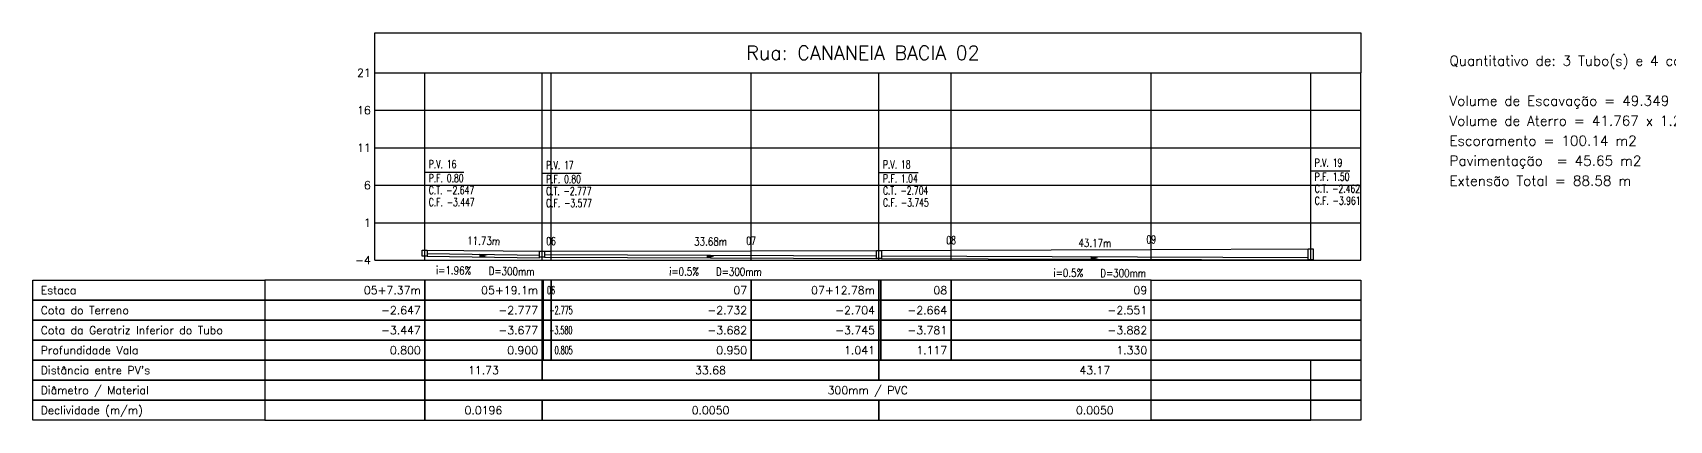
# Model space of a CAD drawing. Extents: x -6997814 to 14282083, y -16 to 289481930.
# Drawn here: x 363449.5 to 363613.2, y 7352087.9 to 7352126.6 of the extents above; entities that cross this region are included whole.
import ezdxf
from ezdxf.enums import TextEntityAlignment as Align

# ---------------------------------------------------------------- set-up
doc = ezdxf.new("R2010")
doc.units = 0
doc.header["$LTSCALE"] = 6.5
for name, color, linetype in [('LISTAGEM_TEXTO', 7, 'CONTINUOUS'), ('PS_IND_COMPRIMENTO', 7, 'CONTINUOUS'), ('PS_IND_DIAMETRO', 7, 'CONTINUOUS'), ('PS_IND_FLUXO', 3, 'CONTINUOUS'), ('PS_IND_INCLINACAO', 7, 'CONTINUOUS'), ('PS_PERFIL_CAIXAS', 7, 'CONTINUOUS'), ('PS_PERFIL_COTA_LIN', 7, 'CONTINUOUS'), ('PS_PERFIL_COTA_TXT', 5, 'CONTINUOUS'), ('PS_PERFIL_GRADE', 8, 'CONTINUOUS'), ('PS_PERFIL_TERRENO', 3, 'CONTINUOUS'), ('PS_PERFIL_TITULOS', 5, 'CONTINUOUS'), ('PS_PERFIL_TUBO', 7, 'CONTINUOUS'), ('PS_PONTOS_IDENTIFICACAO_LIN', 7, 'CONTINUOUS'), ('PS_PONTOS_IDENTIFICACAO_TXT', 7, 'CONTINUOUS')]:
    doc.layers.add(name, color=color, linetype=linetype)
doc.styles.add('ROMANS', font='romans.shx')

# ---------------------------------------------------------------- blocks, each defined once
blk = doc.blocks.new('*U376')
at = {"layer": 'PS_PERFIL_GRADE', "linetype": 'Continuous', "lineweight": -2}
for p, q in [((0, 0), (0, 18.75)), ((0, 18.75), (98.58, 18.75)), ((5, 0), (5, 18.75)), ((16.73, 0), (16.73, 18.75)), ((16.73, 0), (16.73, 18.75)), ((17.63, 0), (17.63, 18.75)), ((37.63, 0), (37.63, 18.75)), ((50.41, 0), (50.41, 18.75)), ((50.41, 0), (50.41, 18.75)), ((57.63, 0), (57.63, 18.75)), ((77.63, 0), (77.63, 18.75)), ((93.58, 0), (93.58, 18.75)), ((98.58, 0), (98.58, 18.75)), ((0, 15), (98.58, 15)), ((0, 11.25), (98.58, 11.25)), ((0, 7.5), (98.58, 7.5)), ((0, 3.75), (98.58, 3.75)), ((0, 0), (98.58, 0))]:
    blk.add_line(p, q, dxfattribs=at)
blk.add_lwpolyline([(0, 18.75), (0, 22.75), (98.58, 22.75), (98.58, 18.75)], dxfattribs=at)
at = {"layer": 'PS_PERFIL_GRADE', "lineweight": -2, "style": 'ROMANS'}
for s, p in [('21', (-0.4, 18.75)), ('16', (-0.4, 15)), ('11', (-0.4, 11.25)), ('6', (-0.4, 7.5)), ('1', (-0.4, 3.75)), ('-4', (-0.4, 0))]:
    blk.add_text(s, height=0.8, dxfattribs=at).set_placement(p, align=Align.MIDDLE_RIGHT)

msp = doc.modelspace()

# ---------------------------------------------------------------- linework, layer by layer
at = {"layer": 'PS_IND_FLUXO', "lineweight": -2}
for points in [[(363494.20115, 7352104.3216, 0.4, 0, 0), (363495.00105, 7352104.30931, 0, 0, 0)], [(363516.90577, 7352104.24258, 0.4, 0, 0), (363517.70576, 7352104.23953, 0, 0, 0)], [(363555.33041, 7352104.0985, 0.4, 0, 0), (363556.1304, 7352104.09546, 0, 0, 0)]]:
    msp.add_lwpolyline(points, format="xyseb", dxfattribs=at)
at = {"layer": 'PS_PERFIL_CAIXAS', "linetype": 'Continuous', "lineweight": -2}
for points in [[(363488.48696, 7352104.8892), (363488.98696, 7352104.8892), (363488.98696, 7352104.2892), (363488.48696, 7352104.2892)], [(363500.21524, 7352104.7917), (363500.71524, 7352104.7917), (363500.71524, 7352104.1917), (363500.21524, 7352104.1917)], [(363533.89629, 7352104.84645), (363534.39629, 7352104.84645), (363534.39629, 7352104.0654), (363533.89629, 7352104.0654)], [(363577.06452, 7352105.02795), (363577.56452, 7352105.02795), (363577.56452, 7352103.90355), (363577.06452, 7352103.90355)]]:
    msp.add_lwpolyline(points, close=True, dxfattribs=at)
at = {"layer": 'PS_PERFIL_COTA_LIN', "linetype": 'Continuous', "lineweight": -2}
for points in [[(363472.73696, 7352101.87445), (363472.73696, 7352099.87445), (363449.53696, 7352099.87445), (363449.53696, 7352101.87445)], [(363472.73696, 7352101.87445), (363472.73696, 7352099.87445), (363488.73696, 7352099.87445), (363488.73696, 7352101.87445)], [(363488.73696, 7352101.87445), (363488.73696, 7352099.87445), (363500.46524, 7352099.87445), (363500.46524, 7352101.87445)], [(363500.46524, 7352101.87445), (363500.46524, 7352099.87445), (363500.56524, 7352099.87445), (363500.56524, 7352101.87445)], [(363500.56524, 7352101.87445), (363500.56524, 7352099.87445), (363501.36625, 7352099.87445), (363501.36625, 7352101.87445)], [(363501.36625, 7352101.87445), (363501.36625, 7352099.87445), (363521.36625, 7352099.87445), (363521.36625, 7352101.87445)], [(363521.36625, 7352101.87445), (363521.36625, 7352099.87445), (363534.14629, 7352099.87445), (363534.14629, 7352101.87445)], [(363534.14629, 7352101.87445), (363534.14629, 7352099.87445), (363534.34629, 7352099.87445), (363534.34629, 7352101.87445)], [(363534.34629, 7352101.87445), (363534.34629, 7352099.87445), (363541.36625, 7352099.87445), (363541.36625, 7352101.87445)], [(363541.36625, 7352101.87445), (363541.36625, 7352099.87445), (363561.36625, 7352099.87445), (363561.36625, 7352101.87445)], [(363582.31452, 7352101.87445), (363582.31452, 7352099.87445), (363561.36625, 7352099.87445), (363561.36625, 7352101.87445)], [(363472.73696, 7352099.87445), (363472.73696, 7352097.87445), (363449.53696, 7352097.87445), (363449.53696, 7352099.87445)], [(363472.73696, 7352099.87445), (363472.73696, 7352097.87445), (363488.73696, 7352097.87445), (363488.73696, 7352099.87445)], [(363488.73696, 7352099.87445), (363488.73696, 7352097.87445), (363500.46524, 7352097.87445), (363500.46524, 7352099.87445)], [(363500.46524, 7352099.87445), (363500.46524, 7352097.87445), (363500.56524, 7352097.87445), (363500.56524, 7352099.87445)], [(363500.56524, 7352099.87445), (363500.56524, 7352097.87445), (363501.36625, 7352097.87445), (363501.36625, 7352099.87445)], [(363501.36625, 7352099.87445), (363501.36625, 7352097.87445), (363521.36625, 7352097.87445), (363521.36625, 7352099.87445)], [(363521.36625, 7352099.87445), (363521.36625, 7352097.87445), (363534.14629, 7352097.87445), (363534.14629, 7352099.87445)], [(363534.14629, 7352099.87445), (363534.14629, 7352097.87445), (363534.34629, 7352097.87445), (363534.34629, 7352099.87445)], [(363534.34629, 7352099.87445), (363534.34629, 7352097.87445), (363541.36625, 7352097.87445), (363541.36625, 7352099.87445)], [(363541.36625, 7352099.87445), (363541.36625, 7352097.87445), (363561.36625, 7352097.87445), (363561.36625, 7352099.87445)], [(363582.31452, 7352099.87445), (363582.31452, 7352097.87445), (363561.36625, 7352097.87445), (363561.36625, 7352099.87445)], [(363472.73696, 7352097.87445), (363472.73696, 7352095.87445), (363449.53696, 7352095.87445), (363449.53696, 7352097.87445)], [(363472.73696, 7352097.87445), (363472.73696, 7352095.87445), (363488.73696, 7352095.87445), (363488.73696, 7352097.87445)], [(363488.73696, 7352097.87445), (363488.73696, 7352095.87445), (363500.46524, 7352095.87445), (363500.46524, 7352097.87445)], [(363500.46524, 7352097.87445), (363500.46524, 7352095.87445), (363500.56524, 7352095.87445), (363500.56524, 7352097.87445)], [(363500.56524, 7352097.87445), (363500.56524, 7352095.87445), (363501.36625, 7352095.87445), (363501.36625, 7352097.87445)], [(363501.36625, 7352097.87445), (363501.36625, 7352095.87445), (363521.36625, 7352095.87445), (363521.36625, 7352097.87445)], [(363521.36625, 7352097.87445), (363521.36625, 7352095.87445), (363534.14629, 7352095.87445), (363534.14629, 7352097.87445)], [(363534.14629, 7352097.87445), (363534.14629, 7352095.87445), (363534.34629, 7352095.87445), (363534.34629, 7352097.87445)], [(363534.34629, 7352097.87445), (363534.34629, 7352095.87445), (363541.36625, 7352095.87445), (363541.36625, 7352097.87445)], [(363541.36625, 7352097.87445), (363541.36625, 7352095.87445), (363561.36625, 7352095.87445), (363561.36625, 7352097.87445)], [(363582.31452, 7352097.87445), (363582.31452, 7352095.87445), (363561.36625, 7352095.87445), (363561.36625, 7352097.87445)], [(363472.73696, 7352095.87445), (363472.73696, 7352093.87445), (363449.53696, 7352093.87445), (363449.53696, 7352095.87445)], [(363472.73696, 7352095.87445), (363472.73696, 7352093.87445), (363488.73696, 7352093.87445), (363488.73696, 7352095.87445)], [(363488.73696, 7352095.87445), (363488.73696, 7352093.87445), (363500.46524, 7352093.87445), (363500.46524, 7352095.87445)], [(363500.46524, 7352095.87445), (363500.46524, 7352093.87445), (363500.56524, 7352093.87445), (363500.56524, 7352095.87445)], [(363500.56524, 7352095.87445), (363500.56524, 7352093.87445), (363501.36625, 7352093.87445), (363501.36625, 7352095.87445)], [(363501.36625, 7352095.87445), (363501.36625, 7352093.87445), (363521.36625, 7352093.87445), (363521.36625, 7352095.87445)], [(363521.36625, 7352095.87445), (363521.36625, 7352093.87445), (363534.14629, 7352093.87445), (363534.14629, 7352095.87445)], [(363534.14629, 7352095.87445), (363534.14629, 7352093.87445), (363534.34629, 7352093.87445), (363534.34629, 7352095.87445)], [(363534.34629, 7352095.87445), (363534.34629, 7352093.87445), (363541.36625, 7352093.87445), (363541.36625, 7352095.87445)], [(363541.36625, 7352095.87445), (363541.36625, 7352093.87445), (363561.36625, 7352093.87445), (363561.36625, 7352095.87445)], [(363582.31452, 7352095.87445), (363582.31452, 7352093.87445), (363561.36625, 7352093.87445), (363561.36625, 7352095.87445)], [(363472.73696, 7352093.87445), (363472.73696, 7352091.87445), (363449.53696, 7352091.87445), (363449.53696, 7352093.87445)], [(363472.73696, 7352093.87445), (363472.73696, 7352091.87445), (363488.73696, 7352091.87445), (363488.73696, 7352093.87445)], [(363488.73696, 7352093.87445), (363488.73696, 7352091.87445), (363500.46524, 7352091.87445), (363500.46524, 7352093.87445)], [(363500.46524, 7352093.87445), (363500.46524, 7352091.87445), (363534.14629, 7352091.87445), (363534.14629, 7352093.87445)], [(363534.14629, 7352093.87445), (363534.14629, 7352091.87445), (363577.31452, 7352091.87445), (363577.31452, 7352093.87445)], [(363582.31452, 7352093.87445), (363582.31452, 7352091.87445), (363561.36625, 7352091.87445), (363561.36625, 7352093.87445)], [(363472.73696, 7352091.87445), (363472.73696, 7352089.87445), (363449.53696, 7352089.87445), (363449.53696, 7352091.87445)], [(363472.73696, 7352091.87445), (363472.73696, 7352089.87445), (363488.73696, 7352089.87445), (363488.73696, 7352091.87445)], [(363488.73696, 7352091.87445), (363488.73696, 7352089.87445), (363577.31452, 7352089.87445), (363577.31452, 7352091.87445)], [(363582.31452, 7352091.87445), (363582.31452, 7352089.87445), (363561.36625, 7352089.87445), (363561.36625, 7352091.87445)], [(363472.73696, 7352089.87445), (363472.73696, 7352087.87445), (363449.53696, 7352087.87445), (363449.53696, 7352089.87445)], [(363472.73696, 7352089.87445), (363472.73696, 7352087.87445), (363488.73696, 7352087.87445), (363488.73696, 7352089.87445)], [(363488.73696, 7352089.87445), (363488.73696, 7352087.87445), (363500.46524, 7352087.87445), (363500.46524, 7352089.87445)], [(363500.46524, 7352089.87445), (363500.46524, 7352087.87445), (363534.14629, 7352087.87445), (363534.14629, 7352089.87445)], [(363534.14629, 7352089.87445), (363534.14629, 7352087.87445), (363577.31452, 7352087.87445), (363577.31452, 7352089.87445)], [(363582.31452, 7352089.87445), (363582.31452, 7352087.87445), (363561.36625, 7352087.87445), (363561.36625, 7352089.87445)]]:
    msp.add_lwpolyline(points, close=True, dxfattribs=at)
for points in [[(363488.73696, 7352093.87445), (363500.46524, 7352093.87445)], [(363500.56524, 7352093.87445), (363501.36625, 7352093.87445)], [(363501.36625, 7352093.87445), (363521.36625, 7352093.87445)], [(363521.36625, 7352093.87445), (363534.14629, 7352093.87445)], [(363534.34629, 7352093.87445), (363541.36625, 7352093.87445)], [(363541.36625, 7352093.87445), (363561.36625, 7352093.87445)], [(363472.73696, 7352091.87445), (363488.73696, 7352091.87445)], [(363488.73696, 7352091.87445), (363500.46524, 7352091.87445)], [(363488.73696, 7352091.87445), (363500.46524, 7352091.87445)], [(363500.46524, 7352091.87445), (363500.56524, 7352091.87445)], [(363500.56524, 7352091.87445), (363501.36625, 7352091.87445)], [(363500.56524, 7352091.87445), (363501.36625, 7352091.87445)], [(363501.36625, 7352091.87445), (363521.36625, 7352091.87445)], [(363501.36625, 7352091.87445), (363521.36625, 7352091.87445)], [(363521.36625, 7352091.87445), (363534.14629, 7352091.87445)], [(363521.36625, 7352091.87445), (363534.14629, 7352091.87445)], [(363534.34629, 7352091.87445), (363541.36625, 7352091.87445)], [(363534.34629, 7352091.87445), (363541.36625, 7352091.87445)], [(363541.36625, 7352091.87445), (363561.36625, 7352091.87445)], [(363541.36625, 7352091.87445), (363561.36625, 7352091.87445)], [(363472.73696, 7352089.87445), (363488.73696, 7352089.87445)], [(363488.73696, 7352089.87445), (363500.46524, 7352089.87445)], [(363488.73696, 7352089.87445), (363500.46524, 7352089.87445)], [(363500.46524, 7352089.87445), (363500.56524, 7352089.87445)], [(363500.56524, 7352089.87445), (363501.36625, 7352089.87445)], [(363500.56524, 7352089.87445), (363501.36625, 7352089.87445)], [(363501.36625, 7352089.87445), (363521.36625, 7352089.87445)], [(363501.36625, 7352089.87445), (363521.36625, 7352089.87445)], [(363521.36625, 7352089.87445), (363534.14629, 7352089.87445)], [(363521.36625, 7352089.87445), (363534.14629, 7352089.87445)], [(363534.34629, 7352089.87445), (363541.36625, 7352089.87445)], [(363534.34629, 7352089.87445), (363541.36625, 7352089.87445)], [(363541.36625, 7352089.87445), (363561.36625, 7352089.87445)], [(363541.36625, 7352089.87445), (363561.36625, 7352089.87445)], [(363488.73696, 7352087.87445), (363500.46524, 7352087.87445)], [(363500.56524, 7352087.87445), (363501.36625, 7352087.87445)], [(363501.36625, 7352087.87445), (363521.36625, 7352087.87445)], [(363521.36625, 7352087.87445), (363534.14629, 7352087.87445)], [(363534.34629, 7352087.87445), (363541.36625, 7352087.87445)], [(363541.36625, 7352087.87445), (363561.36625, 7352087.87445)]]:
    msp.add_lwpolyline(points, dxfattribs=at)
at = {"layer": 'PS_PERFIL_TERRENO', "linetype": 'Continuous', "lineweight": -2}
msp.add_lwpolyline([(363488.73696, 7352104.8892), (363488.73696, 7352104.8892), (363488.73696, 7352104.8892), (363500.46524, 7352104.7917), (363500.46524, 7352104.7917), (363500.46524, 7352104.7917), (363500.46524, 7352104.7917), (363500.46524, 7352104.7917), (363501.36625, 7352104.79317), (363501.36625, 7352104.79317), (363521.36625, 7352104.82568), (363521.36625, 7352104.82568), (363534.14629, 7352104.84645), (363534.14629, 7352104.84645), (363534.14629, 7352104.84645), (363534.14629, 7352104.84645), (363534.14629, 7352104.84645), (363541.36625, 7352104.87681), (363541.36625, 7352104.87681), (363561.36625, 7352104.9609), (363561.36625, 7352104.9609), (363577.31452, 7352105.02795), (363577.31452, 7352105.02795), (363577.31452, 7352105.02795)], dxfattribs=at)
at = {"layer": 'PS_PERFIL_TUBO', "linetype": 'Continuous', "lineweight": -2}
for points in [[(363488.98696, 7352104.2892), (363500.21524, 7352104.1167), (363500.21524, 7352104.3417), (363488.98696, 7352104.5142)], [(363500.71524, 7352104.1917), (363533.89629, 7352104.0654), (363533.89629, 7352104.2904), (363500.71524, 7352104.4167)], [(363534.39629, 7352104.0654), (363577.06452, 7352103.90355), (363577.06452, 7352104.12855), (363534.39629, 7352104.2904)]]:
    msp.add_lwpolyline(points, close=True, dxfattribs=at)
at = {"layer": 'PS_PONTOS_IDENTIFICACAO_LIN', "linetype": 'Continuous', "lineweight": -2}
for points in [[(363488.73696, 7352104.8892), (363488.73696, 7352112.6892), (363492.65696, 7352112.6892)], [(363500.46524, 7352104.7917), (363500.46524, 7352112.5917), (363504.38524, 7352112.5917)], [(363534.14629, 7352104.84645), (363534.14629, 7352112.64645), (363538.06629, 7352112.64645)], [(363577.31452, 7352105.02795), (363577.31452, 7352112.82795), (363581.23452, 7352112.82795)]]:
    msp.add_lwpolyline(points, dxfattribs=at)

# ---------------------------------------------------------------- block references
at = {"layer": 'PS_PERFIL_GRADE', "lineweight": -2}
msp.add_blockref('*U376', (363483.73696, 7352103.87445), dxfattribs=at)

# ---------------------------------------------------------------- texts
at = {"layer": 'LISTAGEM_TEXTO', "color": 7, "lineweight": -2, "style": 'ROMANS'}
for s, p in [('Quantitativo de: 3 Tubo(s) e 4 caixa(s)', (363591.1868, 7352123.32274)), ('Volume de Escavação = 49.349 x 1.25 = 61.686 m3', (363591.1868, 7352119.32274)), ('Volume de Aterro = 41.767 x 1.25 = 52.208 m3', (363591.1868, 7352117.32274)), ('Escoramento = 100.14 m2', (363591.1868, 7352115.32274)), ('Pavimentação  = 45.65 m2', (363591.1868, 7352113.32274)), ('Extensão Total = 88.58 m', (363591.1868, 7352111.32274))]:
    msp.add_text(s, height=1, dxfattribs=at).set_placement(p)
at = {"layer": 'PS_IND_COMPRIMENTO', "lineweight": -2, "style": 'ROMANS', "width": 0.8}
for s, rotation, p in [('11.73m', 359.1198349, (363494.62414, 7352105.81528)), ('33.68m', 359.781911, (363517.31148, 7352105.74104)), ('43.17m', 359.7826655, (363555.7361, 7352105.59697))]:
    msp.add_text(s, height=0.8, rotation=rotation, dxfattribs=at).set_placement(p, align=Align.MIDDLE_CENTER)
at = {"layer": 'PS_IND_DIAMETRO', "lineweight": -2, "style": 'ROMANS', "width": 0.8}
for rotation, p in [(359.1198349, (363497.41772, 7352102.77201)), (359.781911, (363520.14004, 7352102.73026)), (359.7826655, (363558.5647, 7352102.58622))]:
    msp.add_text('D=300mm', height=0.8, rotation=rotation, dxfattribs=at).set_placement(p, align=Align.MIDDLE_CENTER)
at = {"layer": 'PS_IND_INCLINACAO', "lineweight": -2, "style": 'ROMANS', "width": 0.8}
for s, rotation, p in [('i=1.96%', 359.1198349, (363491.61841, 7352102.8611)), ('i=0.5%', 359.781911, (363514.66008, 7352102.75111)), ('i=0.5%', 359.7826655, (363553.08474, 7352102.607))]:
    msp.add_text(s, height=0.8, rotation=rotation, dxfattribs=at).set_placement(p, align=Align.MIDDLE_CENTER)
at = {"layer": 'PS_PERFIL_COTA_TXT', "lineweight": -2, "style": 'ROMANS'}
for s, p in [('Estaca', (363450.33696, 7352100.87445)), ('Cota do Terreno', (363450.33696, 7352098.87445)), ('Cota da Geratriz Inferior do Tubo', (363450.33696, 7352096.87445)), ('Profundidade Vala', (363450.33696, 7352094.87445)), ("Distância entre PV's", (363450.33696, 7352092.87445)), ('Diâmetro / Material', (363450.33696, 7352090.87445)), ('Declividade (m/m)', (363450.33696, 7352088.87445))]:
    msp.add_text(s, height=0.8, dxfattribs=at).set_placement(p, align=Align.MIDDLE_LEFT)
for s, p in [('05+7.37m', (363488.33696, 7352100.87445)), ('05+19.1m', (363500.06524, 7352100.87445)), ('07', (363520.96625, 7352100.87445)), ('07+12.78m', (363533.74629, 7352100.87445)), ('08', (363540.96625, 7352100.87445)), ('09', (363560.96625, 7352100.87445)), ('-2.647', (363488.33696, 7352098.87445)), ('-2.777', (363500.06524, 7352098.87445)), ('-2.732', (363520.96625, 7352098.87445)), ('-2.704', (363533.74629, 7352098.87445)), ('-2.664', (363540.96625, 7352098.87445)), ('-2.551', (363560.96625, 7352098.87445)), ('-3.447', (363488.33696, 7352096.87445)), ('-3.677', (363500.06524, 7352096.87445)), ('-3.682', (363520.96625, 7352096.87445)), ('-3.745', (363533.74629, 7352096.87445)), ('-3.781', (363540.96625, 7352096.87445)), ('-3.882', (363560.96625, 7352096.87445)), ('0.800', (363488.33696, 7352094.87445)), ('0.900', (363500.06524, 7352094.87445)), ('0.950', (363520.96625, 7352094.87445)), ('1.041', (363533.74629, 7352094.87445)), ('1.117', (363540.96625, 7352094.87445)), ('1.330', (363560.96625, 7352094.87445))]:
    msp.add_text(s, height=0.8, dxfattribs=at).set_placement(p, align=Align.MIDDLE_RIGHT)
at = {"layer": 'PS_PERFIL_COTA_TXT', "lineweight": -2, "style": 'ROMANS', "width": 0.5}
for s, p in [('06', (363501.76625, 7352100.87445)), ('-2.775', (363503.51937, 7352098.87445)), ('-3.580', (363503.50052, 7352096.87445)), ('0.805', (363503.51937, 7352094.87445))]:
    msp.add_text(s, height=0.8, dxfattribs=at).set_placement(p, align=Align.MIDDLE_RIGHT)
at = {"layer": 'PS_PERFIL_COTA_TXT', "lineweight": -2, "style": 'ROMANS'}
for s, p in [('11.73', (363494.6011, 7352092.87445)), ('33.68', (363517.30577, 7352092.87445)), ('43.17', (363555.73041, 7352092.87445)), ('300mm / PVC', (363533.02574, 7352090.87445)), ('0.0196', (363494.6011, 7352088.87445)), ('0.0050', (363517.30577, 7352088.87445)), ('0.0050', (363555.73041, 7352088.87445))]:
    msp.add_text(s, height=0.8, dxfattribs=at).set_placement(p, align=Align.MIDDLE_CENTER)
at = {"layer": 'PS_PERFIL_TITULOS', "lineweight": -2, "style": 'ROMANS'}
msp.add_text('Rua: CANANEIA BACIA 02 ', height=1.4, dxfattribs=at).set_placement((363533.02574, 7352124.62445), align=Align.MIDDLE_CENTER)
at = {"layer": 'PS_PONTOS_IDENTIFICACAO_TXT', "lineweight": -2, "style": 'ROMANS', "width": 0.7}
for s, p in [('P.V. 16', (363489.13696, 7352113.0892)), ('P.F. 0.80', (363489.13696, 7352111.6892)), ('P.V. 17', (363500.86524, 7352112.9917)), ('P.V. 18', (363534.54629, 7352113.04645)), ('P.V. 19', (363577.71452, 7352113.22795)), ('P.F. 1.50', (363577.71452, 7352111.82795)), ('C.T. -2.647', (363489.13696, 7352110.4892)), ('C.T. -2.777', (363500.86524, 7352110.3917)), ('P.F. 0.80', (363500.86524, 7352111.5917)), ('C.T. -2.704', (363534.54629, 7352110.44645)), ('P.F. 1.04', (363534.54629, 7352111.64645)), ('C.T. -2.462', (363577.71452, 7352110.62795)), ('C.F. -3.447', (363489.13696, 7352109.2892)), ('C.F. -3.577', (363500.86524, 7352109.1917)), ('C.F. -3.745', (363534.54629, 7352109.24645)), ('C.F. -3.961', (363577.71452, 7352109.42795))]:
    msp.add_text(s, height=0.8, dxfattribs=at).set_placement(p)
for s, p in [('06', (363501.36625, 7352105.39317)), ('07', (363521.36625, 7352105.42568)), ('08', (363541.36625, 7352105.47681)), ('09', (363561.36625, 7352105.5609))]:
    msp.add_text(s, height=0.8, dxfattribs=at).set_placement(p, align=Align.CENTER)

doc.saveas('drawing.dxf')
